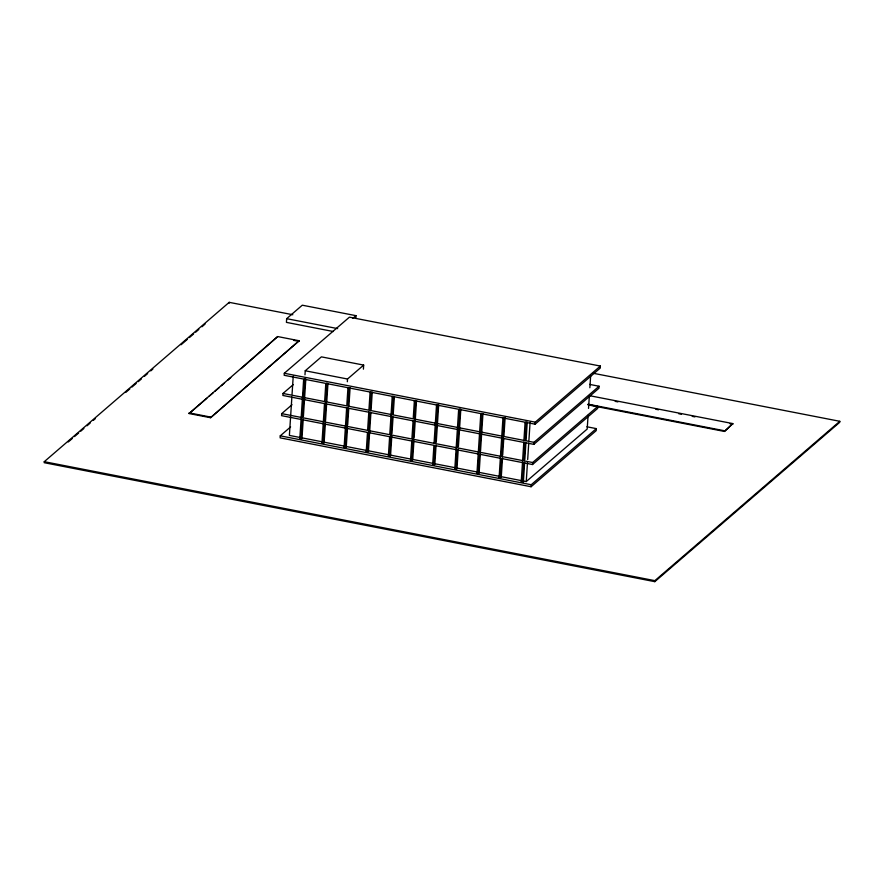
<?xml version="1.0" encoding="UTF-8"?>
<svg xmlns="http://www.w3.org/2000/svg" width="884" height="884" viewBox="0 0 884 884"><rect width="100%" height="100%" fill="white"/><g stroke="black" fill="none" stroke-linecap="round" stroke-linejoin="round"><path stroke-width="1.33" d="M292.836 314.737L229.199 302.339L44.266 461.691L44.2 462.697L654.801 581.661L839.734 422.309L839.8 421.303L593.396 373.302M189.077 413.546L277.675 336.561L299.146 340.749L210.547 417.723L189.077 413.546L206.79 398.286M210.547 417.723L299.146 340.749M229.133 303.345L229.199 302.339M277.675 336.561L241.166 368.661M355.81 318.129L355.976 315.665L302.295 305.201L286.659 318.671L286.427 322.373L333.39 331.522M290.604 426.928L280.261 435.834L280.129 437.856L531.085 486.741L596.203 430.641L596.335 428.618L586.888 426.784M292.029 404.728L281.698 413.635L281.565 415.657L532.522 464.542L597.639 408.441L597.772 406.419L588.324 404.585M293.344 384.551L283.002 393.457L282.869 395.468L533.826 444.365L598.943 388.253L599.076 386.242L589.628 384.396M284.305 373.269L284.173 375.291L535.129 424.187L600.247 368.076L600.38 366.064L349.423 317.168L284.305 373.269L535.262 422.165L600.38 366.064M291.886 396.861L289.388 435.414L321.875 441.735M292.063 394.109L293.223 376.219M303.223 419.115L301.985 438.387L301.146 439.105L299.809 438.84L303.632 379.645L304.472 378.927L305.809 379.192L303.411 416.364M301.709 421.602L301.886 418.85M303.488 394.076L303.665 391.314M304.98 374.849L305.234 370.772L321.389 356.86L363.667 365.092L363.401 369.169M301.146 439.105L302.394 419.834M302.571 417.082L304.98 379.91L305.809 379.192M325.367 423.425L324.13 442.696L323.29 443.414L321.953 443.16L324.527 403.237M324.704 400.485L325.776 383.965L326.616 383.247L327.953 383.501L326.793 401.402M322.958 439.691L323.135 436.928M323.853 425.922L324.03 423.171M323.29 443.414L324.538 424.143M324.715 421.392L327.124 384.22L327.953 383.501M325.544 420.673L326.616 404.154M347.335 381.733L347.511 379.015L363.667 365.092M347.511 427.745L346.263 447.017L345.434 447.735L344.097 447.47L346.672 407.546M346.848 404.795L347.92 388.275L348.749 387.557M345.909 431.613L346.086 428.862M347.688 404.076L347.865 401.325M345.434 447.735L348.02 407.811M348.197 405.06L349.257 388.54L350.097 387.822L348.937 405.712M347.688 424.983L348.76 408.463M370.904 412.784L368.407 451.326L367.578 452.044L366.23 451.79L367.479 432.508M367.656 429.757L368.816 411.867M368.993 409.104L370.064 392.584L370.893 391.866M367.158 449.691L367.335 446.939M368.042 435.923L368.23 433.171M367.578 452.044L370.153 412.121M370.341 409.369L371.402 392.85L372.241 392.131L371.081 410.032M391.8 436.364L390.551 455.647L389.722 456.365L388.374 456.1L389.623 436.829M389.8 434.077L392.209 396.905L393.037 396.187M390.993 427.845L391.17 425.094M392.772 400.319L392.949 397.557M389.722 456.365L392.297 416.441M392.474 413.69L393.546 397.159L394.386 396.452L393.225 414.342M391.977 433.613L393.048 417.093M411.767 441.138L410.519 460.409L411.867 460.674L412.695 459.956L413.944 440.685M411.944 438.387L413.104 420.486M413.281 417.734L414.353 401.214L415.182 400.496L416.519 400.761L414.121 437.934M411.358 459.691L411.535 456.94M412.242 445.934L412.419 443.171M413.137 432.166L413.314 429.414M411.867 460.674L414.441 420.751M414.618 417.999L415.69 401.48L416.519 400.761M436.088 444.995L434.84 464.266L434 464.984L432.663 464.73L433.911 445.459M434.088 442.696L436.486 405.535L437.326 404.817L438.663 405.071L436.265 442.243M436.972 410.32L437.149 407.568M434 464.984L435.248 445.713M435.425 442.961L436.586 425.071M436.762 422.309L437.834 405.789L438.663 405.071M458.232 449.315L456.984 468.586L456.144 469.305L454.807 469.039L458.63 409.844L459.47 409.126L460.807 409.391L458.409 446.564M456.442 455.934L456.619 453.183M457.326 442.166L457.503 439.414M456.144 469.305L457.393 450.033M457.569 447.282L459.978 410.11L460.807 409.391M480.366 453.625L479.128 472.896L478.288 473.614L476.951 473.36L480.774 414.165L481.614 413.447L482.951 413.701L480.542 450.873M478.498 461.625L478.675 458.873M478.288 473.614L479.537 454.343M479.714 451.591L482.123 414.419L482.951 413.701M502.51 457.945L501.261 477.216L500.432 477.935L499.095 477.669L502.919 418.475L503.747 417.756L505.096 418.022L503.935 435.911M500.631 465.934L500.819 463.183M501.526 452.177L501.703 449.415M500.432 477.935L501.681 458.663M501.858 455.901L504.256 418.74L505.096 418.022M502.687 455.183L503.758 438.663M524.654 462.255L523.405 481.526L522.577 482.244L521.228 481.979L523.814 442.066M523.991 439.304L525.063 422.784L525.892 422.066L527.24 422.331L526.079 440.232M522.577 482.244L523.825 462.973M524.002 460.221L525.162 442.32M525.339 439.569L526.4 423.049L527.24 422.331M524.831 459.503L525.903 442.983M390.905 455.194L526.256 481.559L527.494 462.288M527.682 459.536L528.742 443.017M528.919 440.254L530.08 422.364M531.085 486.741L531.218 484.73L596.335 428.618M532.522 464.542L532.654 462.531L597.772 406.419M533.826 444.365L533.958 442.343L599.076 386.242M535.129 424.187L535.262 422.165M588.092 415.27L587.197 429.038L526.256 481.559M588.534 408.397L589.341 395.999M589.871 387.744L590.678 375.357M654.801 581.661L654.867 580.655L839.8 421.303M587.971 404.861L724.449 431.447L732.836 423.591L589.595 395.689M724.449 431.447L732.836 423.591M68.234 441.989L72.411 438.387M74.499 436.586L78.676 432.983M80.764 431.182L83.903 428.486M87.041 425.79L90.168 423.082M93.306 420.386L95.395 418.585M125.694 392.474L129.871 388.872M131.97 387.07L136.147 383.468M138.236 381.667L141.374 378.971M144.501 376.275L147.639 373.567M150.766 370.871L152.866 369.07M181.076 344.76L187.342 339.357M189.43 337.555L193.607 333.953M195.695 332.152L198.834 329.456M201.972 326.76L205.099 324.052M208.867 396.485L213.044 392.894M215.121 391.104L219.287 387.512M221.376 385.711L224.503 383.026M227.63 380.33L230.746 377.634M352.849 318.351L355.976 315.665M299.809 438.84L301.985 438.387M321.953 443.16L324.13 442.696M344.097 447.47L346.263 447.017M366.23 451.79L367.07 451.072M388.374 456.1L389.214 455.382M432.663 464.73L433.492 464.012M454.807 469.039L456.984 468.586M476.951 473.36L479.128 472.896M499.095 477.669L501.261 477.216M521.228 481.979L523.405 481.526M286.659 318.671L337.655 328.605M615.22 401.358L617.927 401.888M655.762 409.259L658.469 409.789M678.735 413.734L681.442 414.264M692.249 416.364L694.957 416.894M730.085 423.734L732.792 424.265M293.742 340.373L299.101 341.423M588.015 404.187L724.493 430.773M305.234 370.772L347.511 379.015M303.632 379.645L304.98 379.91M325.776 383.965L327.124 384.22M347.92 388.275L349.257 388.54M370.064 392.584L371.402 392.85M392.209 396.905L393.546 397.159M414.353 401.214L415.69 401.48M436.486 405.535L437.834 405.789M458.63 409.844L459.978 410.11M480.774 414.165L482.123 414.419M502.919 418.475L504.256 418.74M525.063 422.784L526.4 423.049M283.002 393.457L533.958 442.343M281.698 413.635L532.654 462.531M189.121 412.872L210.591 417.06M324.583 442.265L388.198 454.663M280.261 435.834L531.218 484.73M44.266 461.691L654.867 580.655"/></g></svg>
